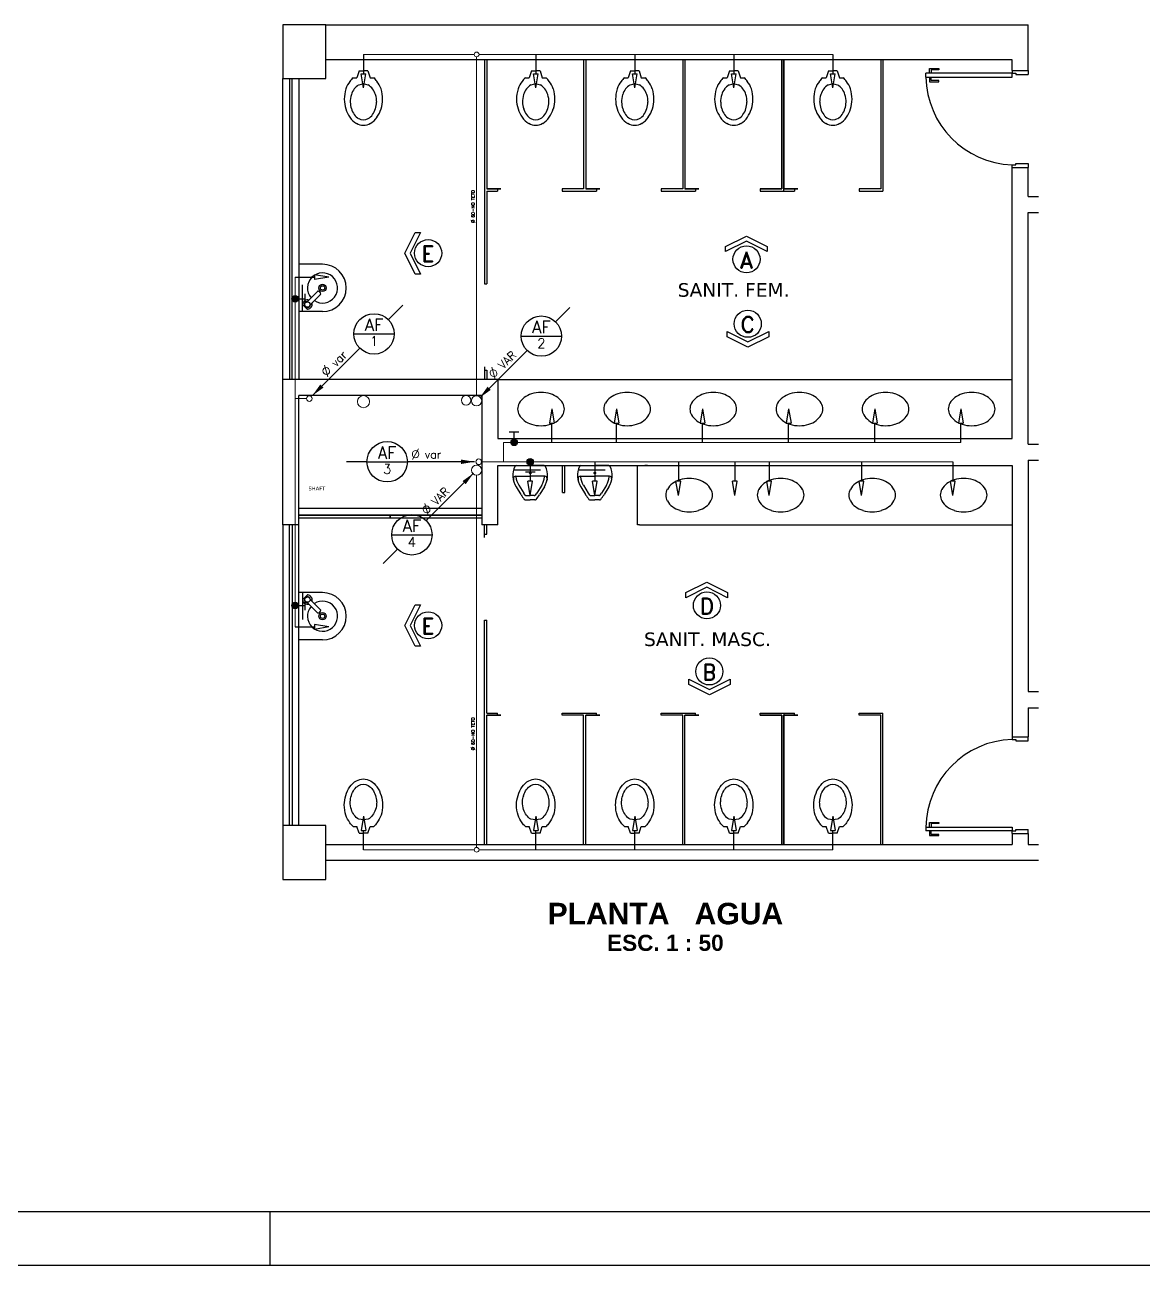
# Model space of a CAD drawing. Header units: millimetres. Extents: x -2485 to 3289, y -257 to 1952.
# Drawn here: x 8.31 to 12.465, y 15.34 to 19.95 of the extents above; entities that cross this region are included whole.
import ezdxf
from ezdxf.enums import TextEntityAlignment as Align

# ---------------------------------------------------------------- set-up
doc = ezdxf.new("R2010")
doc.units = ezdxf.units.MM
doc.header["$LTSCALE"] = 0.3
for name, pattern in [('CONTINUO', [0]), ('HIDDEN2', [0.1875, 0.125, -0.0625]), ('T-5CM', [0.1, 0.05, -0.05])]:
    doc.linetypes.add(name, pattern=pattern)
for name, color, linetype in [('AF', 4, 'Continuous'), ('PAREDE', 7, 'CONTINUO'), ('PILAR', 2, 'Continuous'), ('PROJEÇÃO', 11, 'HIDDEN2'), ('SAN', 11, 'Continuous'), ('TEX', 11, 'Continuous'), ('TEXTO', 3, 'Continuous'), ('VISTAS', 1, 'Continuous')]:
    doc.layers.add(name, color=color, linetype=linetype)
doc.layers.add('PROJETO ÁGUA', color=140, linetype='Continuous', lineweight=15)
doc.layers.add('prumada', color=9, linetype='Continuous', lineweight=15)
doc.styles.add('ROMAND', font='romand')
doc.styles.add('ROMANS', font='romans.shx', dxfattribs={"height": 0.03})
doc.styles.add('SANSSERIFBOLD', font='sasb____.pfb')

# ---------------------------------------------------------------- blocks, each defined once
blk = doc.blocks.new('vs')
at = {"layer": 'SAN'}
for p, q in [((0.103, 0.04), (0.167, 0.061)), ((0.103, 0.04), (0.103, 0)), ((0.103, -0.04), (0.103, 0)), ((0.167, 0.061), (0.167, 0.096)), ((0.103, -0.04), (0.167, -0.061)), ((0.167, -0.096), (0.167, -0.061))]:
    blk.add_line(p, q, dxfattribs=at)
for centre, radius, start, end in [((0.314, -0.036), 0.198, 124.9644, 138.1402), ((0.338, -0.042), 0.216, 108.2402, 129.1699), ((0.367, -0.158), 0.336, 90.0033, 106.7766), ((0.395, -0.128), 0.251, 90, 106.6532), ((0.367, -0.102), 0.28, 71.601, 89.9864), ((0.395, -0.051), 0.173, 69.9171, 89.9758), ((0.381, -0.094), 0.268, 55.0356, 73.8462), ((0.421, -0.036), 0.198, 30.64, 55.0356), ((0.38, 0), 0.152, 163.0933, 196.9067), ((0.351, -0.025), 0.136, 125.8349, 149.1749), ((0.373, -0.045), 0.165, 107.7554, 128.0493), ((0.401, -0.065), 0.185, 54.1651, 73.3468), ((0.43, -0.025), 0.136, 30.8251, 54.1651), ((0.477, 0), 0.0821, 327.4372, 32.5628), ((0.482, 0), 0.126, 0, 30.64), ((0.482, 0), 0.126, 329.36, 0), ((0.314, 0.036), 0.198, 221.8598, 235.0356), ((0.351, 0.025), 0.136, 210.8251, 234.1651), ((0.373, 0.045), 0.165, 231.9507, 252.2446), ((0.395, 0.128), 0.251, 253.3468, 270), ((0.395, 0.051), 0.173, 270.0242, 290.0829), ((0.401, 0.065), 0.185, 286.6532, 305.8349), ((0.43, 0.025), 0.136, 305.8349, 329.1749), ((0.421, 0.036), 0.198, 304.9644, 329.36), ((0.338, 0.042), 0.216, 230.8301, 251.7598), ((0.367, 0.158), 0.336, 253.2234, 269.9967), ((0.367, 0.102), 0.28, 270.0136, 288.399), ((0.381, 0.094), 0.268, 286.1538, 304.9644)]:
    blk.add_arc(centre, radius, start, end, dxfattribs=at)
blk = doc.blocks.new('lv-eo')
at = {"layer": 'SAN'}
for centre, radius, start, end in [((0.349, 0.022), 0.225, 143.5673, 162.999), ((0.304, 0.055), 0.169, 119.2992, 143.5673), ((0.275, 0.106), 0.111, 90, 119.2992), ((0.275, 0.106), 0.111, 60.7008, 90), ((0.246, 0.055), 0.169, 36.4327, 60.7008), ((0.201, 0.022), 0.225, 17.001, 36.4327), ((0.42, 0), 0.3, 162.999, 180), ((0.13, 0), 0.3, 360, 17.001), ((0.42, 0), 0.3, 180, 197.001), ((0.349, -0.022), 0.225, 197.001, 216.4327), ((0.201, -0.022), 0.225, 323.5673, 342.999), ((0.13, 0), 0.3, 342.999, 0), ((0.304, -0.055), 0.169, 216.4327, 240.7008), ((0.275, -0.106), 0.111, 240.7008, 270), ((0.275, -0.106), 0.111, 270, 299.2992), ((0.246, -0.055), 0.169, 299.2992, 323.5673)]:
    blk.add_arc(centre, radius, start, end, dxfattribs=at)
blk = doc.blocks.new('mic-p')
at = {"layer": 'SAN'}
for p, q in [((0, 0.129), (0, 0)), ((0.1, 0.136), (0.1, 0)), ((0.12, 0.156), (0.135, 0.156)), ((0.198, 0.131), (0.27, 0.086)), ((0, -0.129), (0, 0)), ((0.1, -0.136), (0.1, 0)), ((0.183, 0.107), (0.256, 0.061)), ((0.28, 0.037), (0.28, 0)), ((0.28, -0.037), (0.28, 0)), ((0.32, 0.043), (0.32, 0)), ((0.32, -0.043), (0.32, 0)), ((0.183, -0.107), (0.256, -0.061)), ((0.198, -0.131), (0.27, -0.086)), ((0.12, -0.156), (0.135, -0.156))]:
    blk.add_line(p, q, dxfattribs=at)
blk.add_circle((0.07, 0), 0.0075, dxfattribs=at)
for centre, radius, start, end in [((0.015, 0.129), 0.015, 114.5959, 180), ((0.092, -0.039), 0.2, 58.14, 114.5959), ((0.12, 0.136), 0.02, 90, 180), ((0.105, 0.127), 0.005, 85.5264, 180), ((0.092, -0.039), 0.172, 58.14, 85.5264), ((0.007, -0.339), 0.472, 55.5311, 58.14), ((0.007, -0.339), 0.5, 52.0212, 58.14), ((0.265, 0.037), 0.015, 0, 55.5311), ((0.305, 0.043), 0.015, 0, 52.0212), ((0.092, 0.039), 0.172, 274.4736, 301.86), ((0.007, 0.339), 0.472, 301.86, 304.4689), ((0.007, 0.339), 0.5, 301.86, 307.9788), ((0.265, -0.037), 0.015, 304.4689, 0), ((0.305, -0.043), 0.015, 307.9788, 0), ((0.015, -0.129), 0.015, 180, 245.4041), ((0.092, 0.039), 0.2, 245.4041, 301.86), ((0.105, -0.127), 0.005, 180, 274.4736), ((0.12, -0.136), 0.02, 180, 270)]:
    blk.add_arc(centre, radius, start, end, dxfattribs=at)
blk = doc.blocks.new('S')
at = {"layer": 'AF'}
blk.add_line((0, 0), (0.18, 0), dxfattribs=at)
at = {"layer": 'AF', "color": 4}
for p, q in [((0.18, 0.022), (0.18, -0.022)), ((0.312, 0), (0.18, 0.022)), ((0.312, 0), (0.18, -0.022))]:
    blk.add_line(p, q, dxfattribs=at)
blk = doc.blocks.new('RG')
blk.add_hatch(color=3).paths.add_polyline_path([(-0.03, 0, 1), (0.03, 0, 1)])
at = {"layer": 'AF'}
for p, q in [((0.03, 0), (0.095, 0)), ((0.095, -0.045), (0.095, 0.045))]:
    blk.add_line(p, q, dxfattribs=at)
blk.add_circle((0, 0), 0.03, dxfattribs=at)
blk = doc.blocks.new('N180')
at = {"layer": 'TEX'}
blk.add_line((-0.4152, 0), (-0.4908, 0), dxfattribs=at)
at = {"layer": 'TEX', "color": 5, "linetype": 'Continuous'}
blk.add_line((-0.4152, 0), (-0.2652, 0), dxfattribs=at)
at = {"layer": 'TEX', "color": 11}
blk.add_line((-0.016, 0), (-0.2652, 0), dxfattribs=at)
blk.add_line((-0.016, 0), (-0.2652, 0), dxfattribs=at)
at = {"layer": 'TEX', "color": 5, "linetype": 'Continuous'}
blk.add_circle((-0.3402, 0), 0.075, dxfattribs=at)
blk.add_circle((-0.3402, 0), 0.075, dxfattribs=at)
at = {"layer": 'TEX', "color": 11}
blk.add_solid([(-0.066, -0.0083), (-0.066, 0.0083), (-0.016, 0)], dxfattribs=at)
blk.add_solid([(-0.066, -0.0083), (-0.066, 0.0083), (-0.016, 0)], dxfattribs=at)
at = {"layer": 'TEX', "color": 5, "style": 'ROMANS'}
blk.add_text('%%c', height=0.04, dxfattribs=at).set_placement((-0.2518, 0.0083))
at = {"layer": 'TEX', "color": 9, "linetype": 'Continuous', "style": 'ROMANS'}
for tag, height, p in [('L', 0.045, (-0.3402, 0.0113)), ('N', 0.036, (-0.3402, -0.0449))]:
    blk.add_attdef(tag, text='', height=height, dxfattribs=at).set_placement(p, align=Align.CENTER)
at = {"layer": 'TEX', "color": 5, "linetype": 'Continuous', "style": 'ROMANS'}
blk.add_attdef('N', (-0.2006, 0.012), '', height=0.03, dxfattribs=at)
blk = doc.blocks.new('n45')
at = {"layer": 'TEX'}
blk.add_line((0.2936, 0.2936), (0.347, 0.347), dxfattribs=at)
at = {"layer": 'TEX', "color": 5, "linetype": 'Continuous'}
blk.add_line((0.1655, 0.2405), (0.3155, 0.2405), dxfattribs=at)
at = {"layer": 'TEX', "color": 11}
blk.add_line((0.0115, 0.0115), (0.1875, 0.1875), dxfattribs=at)
at = {"layer": 'TEX', "color": 5, "linetype": 'Continuous'}
blk.add_circle((0.2405, 0.2405), 0.075, dxfattribs=at)
at = {"layer": 'TEX', "color": 11}
blk.add_solid([(0.0527, 0.0409), (0.0409, 0.0527), (0.0115, 0.0115)], dxfattribs=at)
at = {"layer": 'TEX', "color": 5, "style": 'ROMANS'}
blk.add_text('%%c', height=0.04, rotation=45, dxfattribs=at).set_placement((0.0649, 0.0766))
at = {"layer": 'TEX', "color": 9, "linetype": 'Continuous', "style": 'ROMANS'}
for tag, height, p in [('L', 0.045, (0.2405, 0.2518)), ('N', 0.036, (0.2405, 0.1956))]:
    blk.add_attdef(tag, text='', height=height, dxfattribs=at).set_placement(p, align=Align.CENTER)
at = {"layer": 'TEX', "color": 5, "linetype": 'Continuous', "style": 'ROMANS'}
blk.add_attdef('N', (0.0984, 0.1153), '', height=0.03, rotation=45, dxfattribs=at)
blk = doc.blocks.new('D')
at = {"layer": 'TEX', "color": 9, "style": 'ROMANS'}
blk.add_text('%%c', height=0.04, dxfattribs=at).set_placement((0.002, -0.004))
at = {"layer": 'TEX', "color": 9, "linetype": 'Continuous', "style": 'ROMANS'}
blk.add_attdef('N', (0.053, 0), '', height=0.03, dxfattribs=at)
blk = doc.blocks.new('pa')
at = {"layer": 'TEX', "color": 9, "linetype": 'Continuous', "style": 'SANSSERIFBOLD'}
blk.add_text('PLANTA   AGUA', height=0.08, dxfattribs=at).set_placement((-0.0178, 0.1183), align=Align.CENTER)
at = {"layer": 'TEX', "color": 3, "linetype": 'Continuous', "style": 'SANSSERIFBOLD'}
blk.add_text('ESC. 1 : 50', height=0.06, dxfattribs=at).set_placement((-0.0178, 0.0196), align=Align.CENTER)
blk = doc.blocks.new('n225')
at = {"layer": 'TEX', "color": 11}
blk.add_line((-0.0113, -0.0113), (-0.1875, -0.1875), dxfattribs=at)
blk.add_line((-0.0113, -0.0113), (-0.1875, -0.1875), dxfattribs=at)
at = {"layer": 'TEX', "color": 5, "linetype": 'Continuous'}
blk.add_line((-0.3155, -0.2405), (-0.1655, -0.2405), dxfattribs=at)
at = {"layer": 'TEX'}
blk.add_line((-0.2936, -0.2936), (-0.347, -0.347), dxfattribs=at)
at = {"layer": 'TEX', "color": 5, "linetype": 'Continuous'}
blk.add_circle((-0.2405, -0.2405), 0.075, dxfattribs=at)
blk.add_circle((-0.2405, -0.2405), 0.075, dxfattribs=at)
at = {"layer": 'TEX', "color": 11}
blk.add_solid([(-0.0408, -0.0526), (-0.0526, -0.0408), (-0.0113, -0.0113)], dxfattribs=at)
blk.add_solid([(-0.0408, -0.0526), (-0.0526, -0.0408), (-0.0113, -0.0113)], dxfattribs=at)
at = {"layer": 'TEX', "color": 5, "style": 'ROMANS'}
blk.add_text('%%c', height=0.04, rotation=45, dxfattribs=at).set_placement((-0.1839, -0.1722))
at = {"layer": 'TEX', "color": 5, "linetype": 'Continuous', "style": 'ROMANS'}
blk.add_attdef('N', (-0.1503, -0.1334), '', height=0.03, rotation=45, dxfattribs=at)
at = {"layer": 'TEX', "color": 9, "linetype": 'Continuous', "style": 'ROMANS'}
for tag, height, p in [('L', 0.045, (-0.2405, -0.2293)), ('N', 0.036, (-0.2405, -0.2855))]:
    blk.add_attdef(tag, text='', height=height, dxfattribs=at).set_placement(p, align=Align.CENTER)
blk = doc.blocks.new('ind2')
at = {"layer": 'TEX', "color": 5}
blk.add_lwpolyline([(-0.0006, 0.0672), (-0.0778, 0.0286), (-0.0778, 0.0479), (-0.0006, 0.0865), (0.0767, 0.0479), (0.0767, 0.0286)], close=True, dxfattribs=at)
blk.add_circle((0, 0), 0.0503, dxfattribs=at)
at = {"layer": 'TEX', "style": 'ROMAND'}
blk.add_attdef('LETRA', text='', height=0.06, dxfattribs=at).set_placement((0, -0.0328), align=Align.CENTER)
blk = doc.blocks.new('IND4')
at = {"layer": 'TEX', "color": 5}
blk.add_lwpolyline([(0.0006, -0.0672), (0.0778, -0.0286), (0.0778, -0.0479), (0.0006, -0.0865), (-0.0767, -0.0479), (-0.0767, -0.0286)], close=True, dxfattribs=at)
blk.add_circle((0, 0), 0.0503, dxfattribs=at)
at = {"layer": 'TEX', "style": 'ROMAND'}
blk.add_attdef('LETRA', text='', height=0.06, dxfattribs=at).set_placement((0, -0.0328), align=Align.CENTER)
blk = doc.blocks.new('IND3')
at = {"layer": 'TEX', "color": 5}
blk.add_lwpolyline([(-0.0672, -0.0006), (-0.0286, -0.0778), (-0.0479, -0.0778), (-0.0865, -0.0006), (-0.0479, 0.0767), (-0.0286, 0.0767)], close=True, dxfattribs=at)
blk.add_circle((0, 0), 0.0503, dxfattribs=at)
at = {"layer": 'TEX', "style": 'ROMAND'}
blk.add_attdef('LETRA', text='', height=0.06, dxfattribs=at).set_placement((0, -0.0328), align=Align.CENTER)

msp = doc.modelspace()

# ---------------------------------------------------------------- linework, layer by layer
at = {"color": 12, "linetype": 'Continuous'}
msp.add_line((0.5, 15.539655), (16.42, 15.539655), dxfattribs=at)
at = {"color": 5, "linetype": 'Continuous'}
msp.add_line((9.22, 15.539655), (9.22, 15.339655), dxfattribs=at)
at = {"color": 4, "linetype": 'Continuous'}
msp.add_line((0, 15.339655), (16.62, 15.339655), dxfattribs=at)
at = {"layer": 'PAREDE'}
for p, q in [((9.428095, 19.949693), (12.038095, 19.949693)), ((12.038095, 19.949693), (12.038095, 19.949693)), ((12.038095, 19.819693), (12.038095, 19.949693)), ((11.498095, 19.819693), (9.428095, 19.819693)), ((11.978095, 19.819693), (9.874095, 19.819693)), ((11.671259, 19.769693), (11.671259, 19.787193)), ((11.671259, 19.787193), (11.706259, 19.787193)), ((11.706259, 19.782818), (11.676859, 19.782818)), ((11.676859, 19.782818), (11.676859, 19.769693)), ((11.706259, 19.787193), (11.706259, 19.782818)), ((11.978095, 19.819693), (11.838095, 19.819693)), ((11.978095, 19.779693), (11.978095, 19.819693)), ((11.978095, 19.779693), (11.978095, 19.769693)), ((11.978095, 19.779693), (12.038095, 19.779693)), ((12.038095, 19.779693), (12.038095, 19.819693)), ((12.038095, 19.779693), (12.038095, 19.764693)), ((9.268095, 18.631693), (9.268095, 19.749693)), ((9.293109, 19.749693), (9.293109, 18.631693)), ((9.303081, 18.631693), (9.303081, 19.749693)), ((9.328095, 19.749693), (9.328095, 18.631693)), ((11.978095, 19.769693), (11.658095, 19.769693)), ((11.658095, 19.755693), (11.658095, 19.769693)), ((11.658095, 19.755693), (11.978095, 19.755693)), ((11.671259, 19.755693), (11.671259, 19.738193)), ((11.671259, 19.738193), (11.706259, 19.738193)), ((11.676859, 19.742568), (11.676859, 19.755693)), ((11.706259, 19.742568), (11.676859, 19.742568)), ((11.706259, 19.738193), (11.706259, 19.742568)), ((11.978095, 19.755693), (11.978095, 19.769693)), ((11.978095, 19.769693), (11.992095, 19.769693)), ((11.992095, 19.769693), (11.992095, 19.764693)), ((11.992095, 19.764693), (12.038095, 19.764693)), ((11.978095, 19.419693), (11.978095, 19.429693)), ((11.978095, 19.429693), (11.992095, 19.429693)), ((11.978095, 18.411693), (11.978095, 19.419693)), ((11.978095, 19.419693), (12.038095, 19.419693)), ((11.992095, 19.429693), (11.992095, 19.434693)), ((11.992095, 19.434693), (12.038095, 19.434693)), ((12.038095, 19.434693), (12.038095, 19.419693)), ((12.038095, 19.311693), (12.038095, 19.419693)), ((12.038095, 19.311693), (12.075558, 19.311693)), ((12.038095, 18.391693), (12.038095, 19.251693)), ((12.038095, 19.251693), (12.075558, 19.251693)), ((9.268095, 18.091693), (9.268095, 18.631693)), ((10.067832, 18.631693), (9.268095, 18.631693)), ((10.067832, 18.631693), (10.067832, 18.411693)), ((9.328095, 18.091693), (9.328095, 18.571693)), ((10.007832, 18.571693), (9.328095, 18.571693)), ((10.007832, 18.571693), (10.007832, 18.091693)), ((10.067832, 18.411693), (11.978095, 18.411693)), ((12.038095, 18.391693), (12.075558, 18.391693)), ((10.067832, 18.311693), (11.978095, 18.311693)), ((10.067832, 18.221693), (10.067832, 18.311693)), ((10.067832, 18.091693), (10.067832, 18.311693)), ((10.623653, 18.311693), (10.613653, 18.311693)), ((11.978095, 18.311693), (11.978095, 17.303693)), ((12.038095, 18.331693), (12.075558, 18.331693)), ((12.038095, 18.331693), (12.038095, 17.471693)), ((10.007832, 18.151693), (9.328095, 18.151693)), ((10.007832, 18.127693), (9.328095, 18.127693)), ((9.328095, 18.127693), (9.667964, 18.127693)), ((9.328095, 18.115693), (9.328095, 18.127693)), ((9.667964, 18.127693), (9.667964, 18.115693)), ((9.667964, 18.127693), (10.007832, 18.127693)), ((9.667964, 18.115693), (9.667964, 18.127693)), ((10.007832, 18.127693), (10.007832, 18.115693)), ((9.268095, 18.091693), (9.268095, 16.973693)), ((9.328095, 18.091693), (9.268095, 18.091693)), ((9.268095, 18.083693), (9.268095, 17.843693)), ((9.268095, 18.083693), (9.268095, 17.843693)), ((9.293109, 16.973693), (9.293109, 18.091693)), ((9.303081, 18.091693), (9.303081, 16.973693)), ((10.007832, 18.115693), (9.328095, 18.115693)), ((9.667964, 18.115693), (9.328095, 18.115693)), ((9.328095, 16.973693), (9.328095, 18.091693)), ((10.007832, 18.115693), (9.667964, 18.115693)), ((10.067832, 18.091693), (10.007832, 18.091693)), ((9.328095, 17.687693), (9.328095, 18.030942)), ((12.038095, 17.471693), (12.075558, 17.471693)), ((12.038095, 17.411693), (12.075558, 17.411693)), ((12.038095, 17.411693), (12.038095, 17.303693)), ((11.978095, 17.303693), (11.978095, 17.293693)), ((11.978095, 17.303693), (12.038095, 17.303693)), ((11.978095, 17.293693), (11.992095, 17.293693)), ((11.992095, 17.293693), (11.992095, 17.288693)), ((11.992095, 17.288693), (12.038095, 17.288693)), ((12.038095, 17.288693), (12.038095, 17.303693)), ((11.658095, 16.967693), (11.978095, 16.967693)), ((11.658095, 16.967693), (11.658095, 16.953693)), ((11.671259, 16.985193), (11.706259, 16.985193)), ((11.671259, 16.967693), (11.671259, 16.985193)), ((11.706259, 16.980818), (11.676859, 16.980818)), ((11.676859, 16.980818), (11.676859, 16.967693)), ((11.706259, 16.985193), (11.706259, 16.980818)), ((11.978095, 16.967693), (11.978095, 16.953693)), ((11.978095, 16.953693), (11.658095, 16.953693)), ((11.671259, 16.953693), (11.671259, 16.936193)), ((11.671259, 16.936193), (11.706259, 16.936193)), ((11.676859, 16.940568), (11.676859, 16.953693)), ((11.706259, 16.940568), (11.676859, 16.940568)), ((11.706259, 16.936193), (11.706259, 16.940568)), ((11.978095, 16.943693), (11.978095, 16.953693)), ((11.978095, 16.953693), (11.992095, 16.953693)), ((11.978095, 16.943693), (11.978095, 16.903693)), ((11.978095, 16.943693), (12.038095, 16.943693)), ((11.992095, 16.953693), (11.992095, 16.958693)), ((11.992095, 16.958693), (12.038095, 16.958693)), ((12.038095, 16.943693), (12.038095, 16.958693)), ((12.038095, 16.943693), (12.038095, 16.903693)), ((9.428095, 16.903693), (11.978095, 16.903693)), ((9.924095, 16.903693), (11.978095, 16.903693)), ((9.924095, 16.903693), (11.978095, 16.903693)), ((12.038095, 16.903693), (12.075558, 16.903693)), ((12.038095, 16.903693), (12.075558, 16.903693)), ((12.038095, 16.903693), (12.075558, 16.903693)), ((12.075558, 16.843693), (9.428095, 16.843693)), ((12.075558, 16.843693), (9.924095, 16.843693))]:
    msp.add_line(p, q, dxfattribs=at)
for centre, start, end in [((11.988287, 19.759752), 180.704342, 268.231371), ((11.988287, 16.963633), 91.768629, 179.295658)]:
    msp.add_arc(centre, 0.330217, start, end, dxfattribs=at)
at = {"layer": 'PILAR'}
for points in [[(9.268095, 19.749693), (9.428095, 19.749693), (9.428095, 19.949693), (9.268095, 19.949693)], [(9.268095, 19.749693), (9.428095, 19.749693), (9.428095, 19.949693), (9.268095, 19.949693)], [(9.268095, 16.773693), (9.428095, 16.773693), (9.428095, 16.973693), (9.268095, 16.973693)]]:
    msp.add_lwpolyline(points, close=True, dxfattribs=at)
at = {"layer": 'PROJETO ÁGUA', "linetype": 'CONTINUO'}
for p, q in [((9.568095, 19.839693), (9.979641, 19.839693)), ((9.988476, 18.571104), (9.988476, 19.830775)), ((9.997476, 19.839693), (11.312095, 19.839693)), ((9.314095, 17.711693), (9.314095, 19.011693)), ((9.35659, 18.560383), (9.314095, 18.560383)), ((10.087832, 18.397693), (11.787832, 18.397693)), ((10.087832, 18.397693), (10.087832, 18.325693)), ((10.006821, 18.325693), (11.758095, 18.325693)), ((9.988559, 18.275606), (9.988559, 16.89261)), ((9.568095, 16.883693), (9.979641, 16.883693)), ((9.997476, 16.883693), (11.312095, 16.883693))]:
    msp.add_line(p, q, dxfattribs=at)
for centre in [(9.988559, 19.839693), (9.988559, 16.883693)]:
    msp.add_circle(centre, 0.008918, dxfattribs=at)
at = {"layer": 'PROJEÇÃO'}
for p, q in [((10.126298, 18.296113), (10.249367, 18.296113)), ((10.366298, 18.296113), (10.489367, 18.296113))]:
    msp.add_line(p, q, dxfattribs=at)
at = {"layer": 'prumada', "linetype": 'CONTINUO'}
for centre, radius in [((9.36699, 18.560383), 0.0104), ((9.568095, 18.549053), 0.02264), ((9.949541, 18.554033), 0.01766), ((9.988476, 18.552104), 0.019), ((9.988559, 18.294606), 0.019), ((9.996421, 18.325693), 0.0104)]:
    msp.add_circle(centre, radius, dxfattribs=at)
at = {"layer": 'SAN', "linetype": 'CONTINUO'}
for p, q in [((10.018095, 19.819693), (10.018095, 19.339693)), ((10.018095, 19.819693), (10.018095, 18.986422)), ((10.018095, 19.819693), (10.018095, 19.339693)), ((10.026095, 19.819693), (10.026095, 19.339693)), ((10.026095, 19.819693), (10.026095, 19.339693)), ((10.386095, 19.819693), (10.386095, 19.339693)), ((10.386095, 19.819693), (10.386095, 19.339693)), ((10.394095, 19.819693), (10.394095, 19.339693)), ((10.394095, 19.819693), (10.394095, 19.339693)), ((10.754095, 19.819693), (10.754095, 19.339693)), ((10.754095, 19.819693), (10.754095, 19.339693)), ((10.762095, 19.819693), (10.762095, 19.339693)), ((10.762095, 19.819693), (10.762095, 19.339693)), ((11.122095, 19.339693), (11.122095, 19.819693)), ((11.122095, 19.819693), (11.122095, 19.339693)), ((11.122095, 19.339693), (11.122095, 19.819693)), ((11.122095, 19.819693), (11.122095, 19.339693)), ((11.122095, 19.819693), (11.122095, 19.339693)), ((11.122095, 19.819693), (11.122095, 19.339693)), ((11.130095, 19.331693), (11.130095, 19.819693)), ((11.130095, 19.331693), (11.130095, 19.819693)), ((11.130095, 19.819693), (11.130095, 19.339693)), ((11.130095, 19.819693), (11.130095, 19.339693)), ((11.490095, 19.819693), (11.490095, 19.339693)), ((11.490095, 19.819693), (11.490095, 19.339693)), ((11.498095, 19.819693), (11.498095, 19.339693)), ((11.498095, 19.819693), (11.498095, 19.331693)), ((10.026095, 19.371693), (10.026095, 19.339693)), ((10.026095, 19.371693), (10.026095, 19.339693)), ((10.026095, 19.339693), (10.078095, 19.339693)), ((10.066095, 19.339693), (10.026095, 19.339693)), ((10.026095, 19.339693), (10.078095, 19.339693)), ((10.066095, 19.339693), (10.026095, 19.339693)), ((10.026095, 19.331693), (10.066095, 19.331693)), ((10.026095, 19.331693), (10.066095, 19.331693)), ((10.026095, 19.331693), (10.026095, 18.986422)), ((10.078095, 19.339693), (10.066095, 19.339693)), ((10.066095, 19.339693), (10.066095, 19.331693)), ((10.066095, 19.339693), (10.066095, 19.331693)), ((10.078095, 19.339693), (10.066095, 19.339693)), ((10.306095, 19.339693), (10.306095, 19.331693)), ((10.386095, 19.339693), (10.306095, 19.339693)), ((10.306095, 19.339693), (10.306095, 19.331693)), ((10.386095, 19.339693), (10.306095, 19.339693)), ((10.306095, 19.331693), (10.394095, 19.331693)), ((10.306095, 19.331693), (10.394095, 19.331693)), ((10.388095, 19.331693), (10.434095, 19.331693)), ((10.388095, 19.331693), (10.434095, 19.331693)), ((10.394095, 19.339693), (10.446095, 19.339693)), ((10.434095, 19.339693), (10.394095, 19.339693)), ((10.394095, 19.339693), (10.446095, 19.339693)), ((10.434095, 19.339693), (10.394095, 19.339693)), ((10.434095, 19.339693), (10.434095, 19.331693)), ((10.446095, 19.339693), (10.434095, 19.339693)), ((10.434095, 19.339693), (10.434095, 19.331693)), ((10.446095, 19.339693), (10.434095, 19.339693)), ((10.674095, 19.339693), (10.674095, 19.331693)), ((10.754095, 19.339693), (10.674095, 19.339693)), ((10.674095, 19.339693), (10.674095, 19.331693)), ((10.754095, 19.339693), (10.674095, 19.339693)), ((10.674095, 19.331693), (10.762095, 19.331693)), ((10.674095, 19.331693), (10.762095, 19.331693)), ((10.756095, 19.331693), (10.802095, 19.331693)), ((10.756095, 19.331693), (10.802095, 19.331693)), ((10.762095, 19.339693), (10.814095, 19.339693)), ((10.802095, 19.339693), (10.762095, 19.339693)), ((10.762095, 19.339693), (10.814095, 19.339693)), ((10.802095, 19.339693), (10.762095, 19.339693)), ((10.814095, 19.339693), (10.802095, 19.339693)), ((10.802095, 19.339693), (10.802095, 19.331693)), ((10.802095, 19.339693), (10.802095, 19.331693)), ((10.814095, 19.339693), (10.802095, 19.339693)), ((11.042095, 19.339693), (11.122095, 19.339693)), ((11.042095, 19.339693), (11.042095, 19.331693)), ((11.122095, 19.339693), (11.042095, 19.339693)), ((11.042095, 19.339693), (11.122095, 19.339693)), ((11.042095, 19.339693), (11.042095, 19.331693)), ((11.122095, 19.339693), (11.042095, 19.339693)), ((11.042095, 19.331693), (11.130095, 19.331693)), ((11.042095, 19.331693), (11.130095, 19.331693)), ((11.130095, 19.339693), (11.182095, 19.339693)), ((11.170095, 19.339693), (11.130095, 19.339693)), ((11.130095, 19.339693), (11.182095, 19.339693)), ((11.170095, 19.339693), (11.130095, 19.339693)), ((11.130095, 19.331693), (11.170095, 19.331693)), ((11.130095, 19.331693), (11.170095, 19.331693)), ((11.170095, 19.339693), (11.170095, 19.331693)), ((11.182095, 19.339693), (11.170095, 19.339693)), ((11.170095, 19.339693), (11.170095, 19.331693)), ((11.182095, 19.339693), (11.170095, 19.339693)), ((11.410095, 19.339693), (11.410095, 19.331693)), ((11.490095, 19.339693), (11.410095, 19.339693)), ((11.410095, 19.339693), (11.410095, 19.331693)), ((11.490095, 19.339693), (11.410095, 19.339693)), ((11.410095, 19.331693), (11.498095, 19.331693)), ((11.410095, 19.331693), (11.498095, 19.331693)), ((9.416095, 19.059693), (9.328095, 19.059693)), ((9.416095, 19.059693), (9.328095, 19.059693)), ((9.36017, 18.921819), (9.397252, 18.958902)), ((9.36017, 18.921819), (9.397252, 18.958902)), ((9.371598, 18.910661), (9.408711, 18.947775)), ((9.371598, 18.910661), (9.408711, 18.947775)), ((10.01809, 18.986422), (10.026095, 18.986422)), ((9.342585, 18.911492), (9.341559, 18.910466)), ((9.342585, 18.911492), (9.341559, 18.910466)), ((9.341559, 18.910466), (9.360227, 18.891799)), ((9.341559, 18.910466), (9.360227, 18.891799)), ((9.349718, 18.905279), (9.355039, 18.899958)), ((9.349718, 18.905279), (9.355039, 18.899958)), ((9.416095, 18.883693), (9.328095, 18.883693)), ((9.416095, 18.883693), (9.328095, 18.883693)), ((9.361252, 18.892825), (9.360227, 18.891799)), ((9.361252, 18.892825), (9.360227, 18.891799)), ((10.01809, 18.678588), (10.01809, 18.666588)), ((10.01809, 18.678588), (10.01809, 18.666588)), ((10.01809, 18.666588), (10.026095, 18.666588)), ((10.01809, 18.666588), (10.01809, 18.631693)), ((10.026095, 18.666588), (10.026095, 18.631693)), ((10.067832, 18.631693), (11.978095, 18.631693)), ((10.307832, 18.211693), (10.307832, 18.311693)), ((10.315832, 18.211693), (10.315832, 18.311693)), ((10.586095, 18.091693), (10.586095, 18.311693)), ((10.307832, 18.211693), (10.315832, 18.211693)), ((10.01809, 18.056797), (10.01809, 18.091693)), ((10.026095, 18.056797), (10.026095, 18.091693)), ((10.594095, 18.091693), (10.586095, 18.091693)), ((10.594095, 18.091693), (11.978095, 18.091693)), ((10.01809, 18.044797), (10.01809, 18.056797)), ((10.01809, 18.044797), (10.01809, 18.056797)), ((10.01809, 18.056797), (10.026095, 18.056797)), ((9.416095, 17.839693), (9.328095, 17.839693)), ((9.416095, 17.839693), (9.328095, 17.839693)), ((9.341559, 17.812919), (9.360227, 17.831586)), ((9.341559, 17.812919), (9.360227, 17.831586)), ((9.342585, 17.811893), (9.341559, 17.812919)), ((9.342585, 17.811893), (9.341559, 17.812919)), ((9.349718, 17.818107), (9.355039, 17.823428)), ((9.349718, 17.818107), (9.355039, 17.823428)), ((9.36017, 17.801566), (9.397252, 17.764484)), ((9.36017, 17.801566), (9.397252, 17.764484)), ((9.361252, 17.830561), (9.360227, 17.831586)), ((9.361252, 17.830561), (9.360227, 17.831586)), ((9.371598, 17.812724), (9.408711, 17.775611)), ((9.371598, 17.812724), (9.408711, 17.775611)), ((10.01809, 17.736963), (10.026095, 17.736963)), ((10.018095, 16.903693), (10.018095, 17.736963)), ((10.026095, 17.391693), (10.026095, 17.736963)), ((9.416095, 17.663693), (9.328095, 17.663693)), ((9.416095, 17.663693), (9.328095, 17.663693)), ((10.018095, 16.903693), (10.018095, 17.383693)), ((10.018095, 16.903693), (10.018095, 17.383693)), ((10.026095, 17.391693), (10.066095, 17.391693)), ((10.026095, 17.391693), (10.066095, 17.391693)), ((10.026095, 17.383693), (10.078095, 17.383693)), ((10.026095, 16.903693), (10.026095, 17.383693)), ((10.026095, 17.351693), (10.026095, 17.383693)), ((10.066095, 17.383693), (10.026095, 17.383693)), ((10.026095, 17.383693), (10.078095, 17.383693)), ((10.026095, 16.903693), (10.026095, 17.383693)), ((10.026095, 17.351693), (10.026095, 17.383693)), ((10.066095, 17.383693), (10.026095, 17.383693)), ((10.066095, 17.383693), (10.066095, 17.391693)), ((10.066095, 17.383693), (10.066095, 17.391693)), ((10.078095, 17.383693), (10.066095, 17.383693)), ((10.078095, 17.383693), (10.066095, 17.383693)), ((10.306095, 17.391693), (10.394095, 17.391693)), ((10.306095, 17.383693), (10.306095, 17.391693)), ((10.306095, 17.391693), (10.394095, 17.391693)), ((10.306095, 17.383693), (10.306095, 17.391693)), ((10.386095, 17.383693), (10.306095, 17.383693)), ((10.386095, 17.383693), (10.306095, 17.383693)), ((10.386095, 16.903693), (10.386095, 17.383693)), ((10.386095, 16.903693), (10.386095, 17.383693)), ((10.388095, 17.391693), (10.434095, 17.391693)), ((10.388095, 17.391693), (10.434095, 17.391693)), ((10.394095, 17.383693), (10.446095, 17.383693)), ((10.394095, 16.903693), (10.394095, 17.383693)), ((10.434095, 17.383693), (10.394095, 17.383693)), ((10.394095, 17.383693), (10.446095, 17.383693)), ((10.394095, 16.903693), (10.394095, 17.383693)), ((10.434095, 17.383693), (10.394095, 17.383693)), ((10.434095, 17.383693), (10.434095, 17.391693)), ((10.434095, 17.383693), (10.434095, 17.391693)), ((10.446095, 17.383693), (10.434095, 17.383693)), ((10.446095, 17.383693), (10.434095, 17.383693)), ((10.674095, 17.391693), (10.762095, 17.391693)), ((10.674095, 17.383693), (10.674095, 17.391693)), ((10.674095, 17.391693), (10.762095, 17.391693)), ((10.674095, 17.383693), (10.674095, 17.391693)), ((10.754095, 17.383693), (10.674095, 17.383693)), ((10.754095, 17.383693), (10.674095, 17.383693)), ((10.754095, 16.903693), (10.754095, 17.383693)), ((10.754095, 16.903693), (10.754095, 17.383693)), ((10.756095, 17.391693), (10.802095, 17.391693)), ((10.756095, 17.391693), (10.802095, 17.391693)), ((10.762095, 17.383693), (10.814095, 17.383693)), ((10.762095, 16.903693), (10.762095, 17.383693)), ((10.802095, 17.383693), (10.762095, 17.383693)), ((10.762095, 17.383693), (10.814095, 17.383693)), ((10.762095, 16.903693), (10.762095, 17.383693)), ((10.802095, 17.383693), (10.762095, 17.383693)), ((10.802095, 17.383693), (10.802095, 17.391693)), ((10.802095, 17.383693), (10.802095, 17.391693)), ((10.814095, 17.383693), (10.802095, 17.383693)), ((10.814095, 17.383693), (10.802095, 17.383693)), ((11.042095, 17.391693), (11.130095, 17.391693)), ((11.042095, 17.383693), (11.042095, 17.391693)), ((11.042095, 17.391693), (11.130095, 17.391693)), ((11.042095, 17.383693), (11.042095, 17.391693)), ((11.042095, 17.383693), (11.122095, 17.383693)), ((11.122095, 17.383693), (11.042095, 17.383693)), ((11.042095, 17.383693), (11.122095, 17.383693)), ((11.122095, 17.383693), (11.042095, 17.383693)), ((11.122095, 17.383693), (11.122095, 16.903693)), ((11.122095, 16.903693), (11.122095, 17.383693)), ((11.122095, 17.383693), (11.122095, 16.903693)), ((11.122095, 16.903693), (11.122095, 17.383693)), ((11.122095, 16.903693), (11.122095, 17.383693)), ((11.122095, 16.903693), (11.122095, 17.383693)), ((11.130095, 17.391693), (11.130095, 16.903693)), ((11.130095, 17.391693), (11.130095, 16.903693)), ((11.130095, 17.391693), (11.170095, 17.391693)), ((11.130095, 17.391693), (11.170095, 17.391693)), ((11.130095, 17.383693), (11.182095, 17.383693)), ((11.130095, 16.903693), (11.130095, 17.383693)), ((11.170095, 17.383693), (11.130095, 17.383693)), ((11.130095, 17.383693), (11.182095, 17.383693)), ((11.130095, 16.903693), (11.130095, 17.383693)), ((11.170095, 17.383693), (11.130095, 17.383693)), ((11.170095, 17.383693), (11.170095, 17.391693)), ((11.170095, 17.383693), (11.170095, 17.391693)), ((11.182095, 17.383693), (11.170095, 17.383693)), ((11.182095, 17.383693), (11.170095, 17.383693)), ((11.410095, 17.391693), (11.498095, 17.391693)), ((11.410095, 17.383693), (11.410095, 17.391693)), ((11.410095, 17.391693), (11.498095, 17.391693)), ((11.410095, 17.383693), (11.410095, 17.391693)), ((11.490095, 17.383693), (11.410095, 17.383693)), ((11.490095, 17.383693), (11.410095, 17.383693)), ((11.490095, 16.903693), (11.490095, 17.383693)), ((11.490095, 16.903693), (11.490095, 17.383693)), ((11.498095, 16.903693), (11.498095, 17.391693)), ((11.498095, 16.903693), (11.498095, 17.383693))]:
    msp.add_line(p, q, dxfattribs=at)
at = {"layer": 'SAN', "linetype": 'T-5CM'}
for p, q in [((9.342095, 18.883693), (9.342095, 19.059693)), ((9.342095, 17.839693), (9.328095, 17.839693)), ((9.342095, 17.839693), (9.342095, 17.663693)), ((9.342095, 17.663693), (9.328095, 17.663693))]:
    msp.add_line(p, q, dxfattribs=at)
at = {"layer": 'SAN', "linetype": 'CONTINUO'}
for centre, radius in [((9.416095, 18.971693), 0.0135), ((9.416095, 18.971693), 0.0135), ((9.416095, 18.971693), 0.0081), ((9.416095, 18.971693), 0.0081), ((9.359838, 18.910078), 0.01), ((9.359838, 18.910078), 0.01), ((9.359838, 17.813308), 0.01), ((9.359838, 17.813308), 0.01), ((9.416095, 17.751693), 0.0135), ((9.416095, 17.751693), 0.0135), ((9.416095, 17.751693), 0.0081), ((9.416095, 17.751693), 0.0081)]:
    msp.add_circle(centre, radius, dxfattribs=at)
for centre, radius, start, end in [((9.416095, 18.971693), 0.088, 270, 90), ((9.416095, 18.971693), 0.088, 270, 90), ((9.416095, 18.971693), 0.056, 237.050971, 220.617591), ((9.416095, 18.971693), 0.056, 237.050971, 220.617591), ((9.398667, 18.957488), 0.002, 97.995834, 135), ((9.398667, 18.957488), 0.002, 97.995834, 135), ((9.399725, 18.949951), 0.00961, 354.250162, 97.995834), ((9.399725, 18.949951), 0.00961, 354.250162, 97.995834), ((9.407297, 18.949189), 0.002, 315, 354.250162), ((9.407297, 18.949189), 0.002, 315, 354.250162), ((9.359838, 18.910078), 0.017311, 72.7795, 175.313657), ((9.359838, 18.910078), 0.017311, 72.7795, 175.313657), ((9.359838, 18.910078), 0.0112, 94.705622, 205.370753), ((9.359838, 18.910078), 0.0112, 94.705622, 205.370753), ((9.418801, 18.971693), 0.088, 219.069598, 219.07627), ((9.418801, 18.971693), 0.088, 219.069598, 219.07627), ((9.359838, 18.910078), 0.0112, 244.629247, 356.390962), ((9.359838, 18.910078), 0.0112, 244.629247, 356.390962), ((9.358755, 18.923233), 0.002, 274.705622, 315), ((9.358755, 18.923233), 0.002, 274.705622, 315), ((9.359838, 18.910078), 0.017311, 274.686343, 17.836837), ((9.359838, 18.910078), 0.017311, 274.686343, 17.836837), ((9.373012, 18.909247), 0.002, 135, 176.390962), ((9.373012, 18.909247), 0.002, 135, 176.390962), ((9.359838, 17.813308), 0.017311, 184.686343, 287.2205), ((9.359838, 17.813308), 0.017311, 184.686343, 287.2205), ((9.359838, 17.813308), 0.0112, 154.629247, 265.294378), ((9.359838, 17.813308), 0.0112, 154.629247, 265.294378), ((9.418801, 17.751693), 0.088, 140.92373, 140.930402), ((9.418801, 17.751693), 0.088, 140.92373, 140.930402), ((9.359838, 17.813308), 0.0112, 3.609038, 115.370753), ((9.359838, 17.813308), 0.0112, 3.609038, 115.370753), ((9.358755, 17.800152), 0.002, 45, 85.294378), ((9.358755, 17.800152), 0.002, 45, 85.294378), ((9.416095, 17.751693), 0.056, 139.382409, 122.949029), ((9.416095, 17.751693), 0.056, 139.382409, 122.949029), ((9.359838, 17.813308), 0.017311, 342.163163, 85.313657), ((9.359838, 17.813308), 0.017311, 342.163163, 85.313657), ((9.373012, 17.814139), 0.002, 183.609038, 225), ((9.373012, 17.814139), 0.002, 183.609038, 225), ((9.416095, 17.751693), 0.088, 270, 90), ((9.416095, 17.751693), 0.088, 270, 90), ((9.398667, 17.765898), 0.002, 225, 262.004166), ((9.398667, 17.765898), 0.002, 225, 262.004166), ((9.399725, 17.773434), 0.00961, 262.004166, 5.749838), ((9.399725, 17.773434), 0.00961, 262.004166, 5.749838), ((9.407297, 17.774197), 0.002, 5.749838, 45), ((9.407297, 17.774197), 0.002, 5.749838, 45)]:
    msp.add_arc(centre, radius, start, end, dxfattribs=at)

# ---------------------------------------------------------------- block references
at = {"layer": 'PROJETO ÁGUA', "linetype": 'CONTINUO', "zscale": 0.4}
for name, p, xscale, yscale, rotation in [('S', (9.568095, 19.839693), -0.4000000000005457, 0.4000000000005457, 90), ('S', (10.208095, 19.839693), -0.4000000000005457, 0.4000000000005457, 90), ('S', (10.576095, 19.839693), -0.4000000000005457, 0.4000000000005457, 90), ('S', (10.944095, 19.839693), -0.4000000000005457, 0.4000000000005457, 90), ('S', (11.312095, 19.839693), -0.4000000000005457, 0.4000000000005457, 90), ('S', (10.267832, 18.397693), 0.4000000000000909, 0.4000000000000909, 90), ('S', (10.507832, 18.397693), 0.4000000000000909, 0.4000000000000909, 90), ('S', (10.827832, 18.397693), 0.4000000000000909, 0.4000000000000909, 90), ('S', (11.147832, 18.397693), 0.4000000000000909, 0.4000000000000909, 90), ('S', (11.467832, 18.397693), 0.4000000000000909, 0.4000000000000909, 90), ('S', (11.787832, 18.397693), 0.4000000000000909, 0.4000000000000909, 90), ('RG', (10.127832, 18.397693), 0.4000000000000909, 0.4000000000000909, 90), ('RG', (10.187832, 18.325693), 0.4000000000000909, 0.4000000000000909, 270), ('S', (10.187832, 18.325693), 0.4000000000000909, 0.4000000000000909, 270), ('S', (10.427832, 18.325693), 0.4000000000000909, 0.4000000000000909, 270), ('S', (10.738095, 18.325693), 0.4000000000000909, 0.4000000000000909, 270), ('S', (10.948095, 18.325693), 0.4000000000000909, 0.4000000000000909, 270), ('S', (11.075391, 18.325693), 0.4000000000000909, 0.4000000000000909, 270), ('S', (11.418095, 18.325693), 0.4000000000000909, 0.4000000000000909, 270), ('S', (11.758095, 18.325693), 0.4000000000000909, 0.4000000000000909, 270), ('S', (9.568095, 16.883693), 0.4000000000000909, 0.4000000000000909, 90), ('S', (10.208095, 16.883693), 0.4000000000000909, 0.4000000000000909, 90), ('S', (10.576095, 16.883693), 0.4000000000000909, 0.4000000000000909, 90), ('S', (10.944095, 16.883693), 0.4000000000000909, 0.4000000000000909, 90), ('S', (11.312095, 16.883693), 0.4000000000000909, 0.4000000000000909, 90)]:
    msp.add_blockref(name, p, dxfattribs=dict(at, xscale=xscale, yscale=yscale, rotation=rotation))
at = {"layer": 'PROJETO ÁGUA', "linetype": 'CONTINUO', "zscale": 0.4, "rotation": 90}
for p, xscale, yscale in [((9.981269, 19.211755), 0.4000000000005457, 0.4000000000005457), ((9.981269, 17.251921), 0.4000000000000909, 0.4000000000000909)]:
    msp.add_blockref('D', p, dxfattribs=dict(at, xscale=xscale, yscale=yscale)).add_auto_attribs({'N': '60-NO TETO'})
at = {"layer": 'PROJETO ÁGUA', "linetype": 'CONTINUO', "xscale": 0.4000000000000909, "yscale": 0.4000000000000909, "zscale": 0.4}
for name, p in [('S', (9.314095, 19.011693)), ('RG', (9.314095, 18.931693)), ('RG', (9.314095, 17.791693)), ('S', (9.314095, 17.711693))]:
    msp.add_blockref(name, p, dxfattribs=at)
at = {"layer": 'prumada', "linetype": 'CONTINUO'}
ref = msp.add_blockref('n45', (9.36699, 18.560383), dxfattribs=at)
ref.add_attrib('L', 'AF', dxfattribs={"layer": 'TEX', "color": 9, "linetype": 'Continuous', "height": 0.045, "style": 'ROMANS'}).set_placement((9.607538, 18.812224), align=Align.CENTER)
ref.add_attrib('N', '1', dxfattribs={"layer": 'TEX', "color": 9, "linetype": 'Continuous', "height": 0.036, "style": 'ROMANS'}).set_placement((9.607538, 18.755988), align=Align.CENTER)
ref.add_attrib('N', 'var', (9.465409, 18.675712), dxfattribs={"layer": 'TEX', "color": 5, "linetype": 'Continuous', "height": 0.03, "rotation": 45, "style": 'ROMANS'})
ref = msp.add_blockref('N180', (9.996421, 18.325693), dxfattribs=at)
ref.add_attrib('L', 'AF', dxfattribs={"layer": 'TEX', "color": 9, "linetype": 'Continuous', "height": 0.045, "style": 'ROMANS'}).set_placement((9.656235, 18.336986), align=Align.CENTER)
ref.add_attrib('N', '3', dxfattribs={"layer": 'TEX', "color": 9, "linetype": 'Continuous', "height": 0.036, "style": 'ROMANS'}).set_placement((9.656235, 18.28075), align=Align.CENTER)
ref.add_attrib('N', 'var', (9.795781, 18.33765), dxfattribs={"layer": 'TEX', "color": 5, "linetype": 'Continuous', "height": 0.03, "style": 'ROMANS'})
at = {"layer": 'SAN', "linetype": 'CONTINUO', "yscale": 0.4000000000000909, "zscale": 0.4}
for name, p, xscale, rotation in [('vs', (9.568095, 19.819693), 0.4000000000000909, 270), ('vs', (10.208095, 19.819693), 0.4000000000000909, 270), ('vs', (10.576095, 19.819693), 0.4000000000000909, 270), ('vs', (10.944095, 19.819693), 0.4000000000000909, 270), ('vs', (11.312095, 19.819693), 0.4000000000000909, 270), ('lv-eo', (10.227832, 18.411693), 0.4000000000000909, 90), ('lv-eo', (10.547832, 18.411693), 0.4000000000000909, 90), ('lv-eo', (10.867832, 18.411693), 0.4000000000000909, 90), ('lv-eo', (11.187832, 18.411693), 0.4000000000000909, 90), ('lv-eo', (11.507832, 18.411693), 0.4000000000000909, 90), ('lv-eo', (11.827832, 18.411693), 0.4000000000000909, 90), ('mic-p', (10.187832, 18.311693), 0.4000000000000909, 270), ('mic-p', (10.427832, 18.311693), 0.4000000000000909, 270), ('lv-eo', (10.778095, 18.311693), 0.4000000000000909, 270.0000000001303), ('lv-eo', (11.118095, 18.311693), 0.4000000000000909, 270.0000000001303), ('lv-eo', (11.458095, 18.311693), 0.4000000000000909, 270.0000000001303), ('lv-eo', (11.798095, 18.311693), 0.4000000000000909, 270.0000000001303), ('vs', (9.568095, 16.903693), -0.4000000000000909, 270), ('vs', (10.208095, 16.903693), -0.4000000000000909, 270), ('vs', (10.576095, 16.903693), -0.4000000000000909, 270), ('vs', (10.944095, 16.903693), -0.4000000000000909, 270), ('vs', (11.312095, 16.903693), -0.4000000000000909, 270)]:
    msp.add_blockref(name, p, dxfattribs=dict(at, xscale=xscale, rotation=rotation))
at = {"layer": 'TEXTO'}
for name, p, values in [('IND3', (9.808398, 19.101022), {'LETRA': 'E'}), ('ind2', (10.991275, 19.078188), {'LETRA': 'A'}), ('IND4', (10.995955, 18.838492), {'LETRA': 'C'}), ('ind2', (10.844162, 17.791848), {'LETRA': 'D'}), ('IND3', (9.808398, 17.717626), {'LETRA': 'E'}), ('IND4', (10.853325, 17.546335), {'LETRA': 'B'})]:
    msp.add_blockref(name, p, dxfattribs=at).add_auto_attribs(values)
at = {"layer": 'VISTAS'}
ref = msp.add_blockref('n45', (9.988476, 18.552104), dxfattribs=at)
ref.add_attrib('L', 'AF', dxfattribs={"layer": 'TEX', "color": 9, "linetype": 'Continuous', "height": 0.045, "style": 'ROMANS'}).set_placement((10.229023, 18.803944), align=Align.CENTER)
ref.add_attrib('N', '2', dxfattribs={"layer": 'TEX', "color": 9, "linetype": 'Continuous', "height": 0.036, "style": 'ROMANS'}).set_placement((10.229023, 18.747708), align=Align.CENTER)
ref.add_attrib('N', 'VAR', (10.086895, 18.667433), dxfattribs={"layer": 'TEX', "color": 5, "linetype": 'Continuous', "height": 0.03, "rotation": 45, "style": 'ROMANS'})
ref = msp.add_blockref('n225', (9.988559, 18.294606), dxfattribs=at)
ref.add_attrib('L', 'AF', dxfattribs={"layer": 'TEX', "color": 9, "linetype": 'Continuous', "height": 0.045, "style": 'ROMANS'}).set_placement((9.748011, 18.065351), align=Align.CENTER)
ref.add_attrib('N', '4', dxfattribs={"layer": 'TEX', "color": 9, "linetype": 'Continuous', "height": 0.036, "style": 'ROMANS'}).set_placement((9.748011, 18.009115), align=Align.CENTER)
ref.add_attrib('N', 'VAR', (9.838229, 18.161187), dxfattribs={"layer": 'TEX', "color": 5, "linetype": 'Continuous', "height": 0.03, "rotation": 45, "style": 'ROMANS'})
msp.add_blockref('pa', (10.707601, 16.488175), dxfattribs=at)

# ---------------------------------------------------------------- texts
at = {"layer": 'TEXTO', "attachment_point": 5, "style": 'ROMANS'}
for s, insert, char_height, width in [('{\\fVerdana|b0|i0|c0|p34;\\H1.684x;SANIT. FEM.}', (10.943476, 18.963787), 0.03, 0.70428269), ('{\\fVerdana|b0|i0|c0|p34;SHAFT}', (9.395142, 18.226306), 0.014, 0.88035336), ('{\\fVerdana|b0|i0|c0|p34;\\H1.684x;SANIT. MASC.}', (10.846348, 17.665486), 0.03, 0.70428269)]:
    msp.add_mtext(s, dxfattribs=dict(at, insert=insert, char_height=char_height, width=width))

doc.saveas('drawing.dxf')
